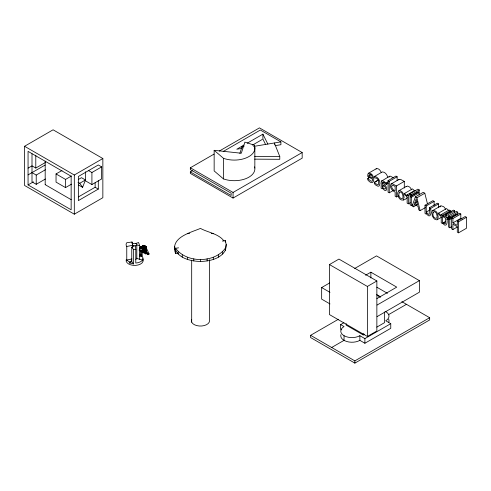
<?xml version="1.0" encoding="UTF-8"?>
<svg xmlns="http://www.w3.org/2000/svg" width="491" height="491" viewBox="0 0 491 491"><rect width="100%" height="100%" fill="white"/><g stroke="black" fill="none" stroke-linecap="round" stroke-linejoin="round"><path stroke-width="0.74" d="M141.776 246.813L141.862 247.304L141.469 247.243L141.291 246.734L144.151 245.439L144.667 245.69L142.292 247.059L142.273 247.507L142.678 247.826L145.17 246.089L145.643 246.611L143.268 247.98L143.188 248.563L143.243 247.9M140.708 251.337C139.358 250.582 139.057 246.961 141.261 248.09L144.649 246.132L144.667 245.696M142.685 246.629L144.612 249.674M368.851 175.987L369.263 174.569C371.141 174.023 372.546 176.564 372.632 178.172L368.851 175.987L371.484 174.471M140.309 247.507L140.616 248.286L140.309 247.507L142.095 246.476M142.697 251.3L146.158 249.299L146.539 249.655L143.863 251.484L143.532 251.042L143.532 251.748L145.974 250.318L143.108 251.84L142.924 251.331L141.911 251.914C143.648 251.331 142.402 248.759 141.261 248.09M144.176 250.539L143.777 250.287L144.084 251.073L144.176 250.539L146.625 249.121L146.582 248.501L142.734 250.373M177.791 253.135L175.594 253.479C169.561 237.558 190.023 232.844 200.451 228.413C208.135 232.617 218.47 233.618 224.025 240.989M174.716 249.631L175.011 248.348M174.716 246.623C176.49 258.18 190.6 261.224 200.451 261.482C209.577 261.194 220.33 258.96 225.314 250.471L225.314 248.293L226.191 244.444L225.314 240.602L222.337 241.063M225.314 250.471L226.191 246.623L226.191 244.444M389.038 177.214L389.424 176.349L390.192 176.109L393.138 177.625M239.872 153.382L242.18 146.232L244.076 146.435M143.973 249.735L143.716 248.962M141.666 248.409L145.17 246.095M427.483 203.937L424.807 193.227L423.242 192.325L415.355 196.879L412.145 206.024L413.477 206.797L414.343 204.225L417.982 206.324L418.848 209.896L420.13 210.633L425.384 207.601M414.692 203.176L416.165 198.843L417.632 204.87L414.692 203.176L417.325 201.66M78.615 185.033L82.605 187.341L85.459 179.982L81.469 177.681L78.296 179.51M142.66 246.224L143.249 245.445M142.74 246.175L142.936 245.739L143.28 246.163M145.072 250.336C147.318 250.784 146.729 247.433 145.643 246.464A2.799 1.614 60 0 0 144.139 245.371L143.581 245.365M439.936 206.999L441.059 205.772L443.588 206.662A4.026 2.326 60 0 1 445.227 208.681L445.607 209.534M142.697 246.144L142.906 245.721L143.237 246.163M389.424 176.349L381.292 181.253L381.102 188.102L382.293 188.796L382.293 187.912C387.939 195.657 388.05 184.413 382.293 183.364L382.784 182.13L384.03 182.566L386.202 184.389L388.178 183.247M146.232 248.784L145.643 246.464M178.571 247.832L175.594 248.293C186.525 263.286 214.383 263.286 225.314 248.293M142.04 248.827L145.637 246.617L143.783 245.874M403.271 199.96L404.124 197.272L403.246 193.552A4.026 2.326 60 0 0 401.613 191.533C398.772 188.697 396.734 193.031 397.955 195.559C399.238 200.469 403.436 201.801 407.217 197.683M437.358 219.643L438.218 216.954L437.334 213.235A4.026 2.326 60 0 0 435.701 211.216L433.172 210.326L432.319 210.964L431.884 212.321L432.319 216.144L434.326 218.992L436.892 219.888L441.961 216.985M406.118 186.727L407.512 186.046L409.5 186.979A4.026 2.326 60 0 1 411.133 188.998L411.519 189.851M404.302 187.985L404.302 181.388L400.466 179.338L398.944 179.46L391.057 184.015C389.032 187.083 392.26 190.913 395.145 192.11L395.145 196.21L396.409 196.94L398.379 195.805M398.588 179.841L398.944 179.46M368.477 173.249L367.888 174.066L367.679 176.373L372.632 179.233C372.62 185.285 366.691 175.668 367.814 179.933C375.406 189.041 375.824 172.421 368.477 173.249L376.364 168.695C378.622 168.032 380.482 170.586 381.231 172.427M376.026 169.027L376.364 168.695M140.862 246.832L140.862 247.532L140.53 247.09L140.862 246.832L143.74 245.316L143.924 245.825L139.855 248.115M143.532 251.748L143.863 251.484M131.766 260.746L129.464 262.077L129.464 262.955L133.552 263.925L131.766 261.623L131.766 247.188L134.068 245.85L135.228 245.85A2.24 1.295 0 0 0 136.48 243.861A2.24 1.295 0 0 0 132.809 243.861A2.24 1.295 0 0 0 134.068 245.85M129.464 262.955L131.766 261.623M24.55 146.281L53.089 129.802L102.852 158.532L102.852 197.707L74.313 214.186L24.55 185.457L24.55 146.281L74.313 175.011L102.852 158.532M28.061 168.137L32.001 165.86L35.788 168.051L45.62 162.374M28.061 174.894L45.104 165.056M32.001 172.623L36.224 175.06L45.399 169.763M28.061 184.917L71.146 209.792L71.146 176.226L28.061 151.357L28.061 184.917L33.37 181.848M32.001 153.8L32.001 181.873L36.224 184.309L45.399 179.012M71.496 184.15L65.536 187.593L56.042 182.112L56.042 173.943L62.007 170.5M45.184 161.14L45.184 184.665L45.718 184.358M56.042 173.943L65.536 179.424L71.496 175.981M88.583 170.586L91.915 172.513L101.637 166.897L101.637 178.945L91.915 184.561L85.416 180.805L85.416 171.77M78.038 182.29L79.751 183.278L85.459 179.982M78.413 196.922L95.137 187.261L98.304 189.09L98.304 180.792M98.304 189.09L78.364 200.61L78.364 176.49L98.304 164.97L101.637 166.897M219.305 151.062L259.457 127.875L302.174 152.541L302.174 158.157L233.059 198.063L190.336 173.403L190.336 171.905L231.151 195.467L231.151 193.159L190.336 169.598L190.336 167.781L214.039 154.1M223.196 151.492L260.371 130.029L280.907 141.887L280.907 144.698L275.101 145.661M190.336 171.905L192.312 170.764M243.947 145.084L236.766 149.233L241.946 148.368M247.219 143.194L262.894 134.147L267.841 144.059M252.442 145.121L262.237 139.469M190.336 167.781L233.059 192.447L302.174 152.541M140.53 247.09L143.74 245.316M140.119 247.906L141.132 247.323M139.677 248.446L140.69 247.863M140.849 247.887L141.862 247.304M145.569 247.053L146.428 246.556L146.428 247.133M140.273 254.995L140.273 250.398L141.187 249.87L142.206 250.459L142.206 256.216L141.696 255.921M143.532 248.52L143.703 248.415A2.24 1.295 60 0 1 143.243 246.856M142.359 249.318L146.109 247.182M143.194 248.563L146.115 247.176L146.41 247.838L143.605 249.262L144.133 249.919L146.582 248.501M144.827 249.6L143.783 249.041L144.569 249.747L144.569 247.918M142.593 249.845L146.398 247.838M140.273 250.398L141.285 250.987L142.206 250.459M142.771 250.87L146.232 248.869L146.619 249.115M142.255 251.84L143.532 251.042M144.084 251.073L146.539 249.655M145.146 249.907L145.146 252.613L145.569 252.368L144.047 251.496M145.459 253.166L146.564 252.527L149.129 254.007L148.024 254.645L145.459 253.166L145.459 253.896L146.201 253.466L146.201 252.736M367.814 178.417L369.791 177.276M367.888 178.46L369.858 177.319M374.455 176.459C378.629 176.705 381.041 182.075 379.365 185.629A3.91 2.259 60 0 1 377.917 186.187L375.94 185.254L374.455 183.8C373.338 179.608 378.819 188.777 378.653 182.578C378.659 181.105 378.18 179.546 377.033 178.564C376.045 177.263 373.479 179.068 374.455 176.459L382.348 171.905C385.325 172.01 387.399 174.937 387.73 177.693M374.455 182.241L378.401 179.964M374.529 182.284L378.475 180.007M382.293 183.364L384.269 182.222M393.199 190.533L389.259 192.81L388.056 192.116L388.056 180.62L395.942 176.066L397.145 176.76L397.145 180.596M386.202 184.389L386.202 182.977L388.178 181.836M388.056 180.62L389.259 181.314L397.145 176.76M382.293 186.764L382.293 184.469L385.232 187.028L385.545 188.188L385.202 189.06L383.649 188.452L382.293 186.764L384.269 185.623M391.057 184.015L392.579 183.892L396.409 185.942L404.302 181.388M398.612 190.87L406.499 186.316M410.316 202.691L408.34 203.833L407.137 203.139L407.137 197.278C406.732 195.467 403.798 195.522 404.553 193.436L412.446 188.882L414.41 190.625M404.553 193.436L407.137 196.112L407.137 194.884L415.03 190.33M410.022 193.73L417.915 189.17L419.283 189.962L419.283 191.404L411.397 195.958L410.022 195.166L410.022 193.73L411.397 194.516L419.283 189.962M407.137 194.884L408.34 195.578L410.316 194.442M412.624 204.784L411.311 205.545L410.108 204.851L410.108 196.596L417.994 192.042L419.197 192.736L419.197 194.988M410.108 196.596L411.311 197.29L419.197 192.736M415.355 196.879L416.914 197.781L424.807 193.227M413.477 206.797L416.767 204.9M438.537 207.724L438.537 203.9L430.644 208.454C431.81 213.223 430.257 219.643 426.231 213.241L426.231 214.162L425.028 213.462L425.028 205.213L432.915 200.659L434.118 201.353L434.118 205.459M425.028 205.213L426.231 205.907L434.118 201.353M329.449 264.563L338.937 259.082L376.861 280.975L376.861 330.995L367.372 336.476L329.449 314.578L329.449 264.563L367.372 286.456L376.861 280.975M426.231 205.907L426.231 212.069L428.502 214.34A1.307 0.755 60 0 0 429.214 214.174L429.441 207.761L437.334 203.206L438.537 203.9M426.231 212.069L430.177 209.792M432.7 210.553L440.587 205.999M444.404 222.374L442.434 223.509L441.231 222.816L441.231 216.961C440.826 215.15 437.886 215.199 438.641 213.119L446.534 208.565L448.504 210.308M438.641 213.119L441.231 215.795L441.231 214.567L449.118 210.013L450.321 210.707L450.321 212.204M441.231 214.567L442.434 215.261L450.321 210.707M445.294 221.564L443.318 222.705L444.355 223.565L445.368 223.632L445.533 218.207L443.318 216.924L443.318 215.776L451.211 211.216M443.318 215.776L445.533 217.053L445.533 214.677L453.426 210.123L454.629 210.817L454.629 212.597M329.983 303.929L321.66 299.123L321.66 287.554L329.596 282.976M354.711 268.479L376.517 255.885L419.382 280.631L419.382 292.2L377.082 316.621M445.533 214.677L446.736 215.377L454.629 210.817M448.498 215.942L456.385 211.382L457.753 212.173L457.753 213.616L449.866 218.17L448.498 217.378L448.498 215.942L449.866 216.727L457.753 212.173M446.736 215.377L446.736 217.746L448.706 216.605M446.736 217.746L447.553 218.213L448.866 217.458M443.318 222.705L443.318 223.951C446.767 227.959 447.909 221.57 446.736 218.9L447.553 219.367L450.179 217.851M451.757 226.615L449.781 227.756L448.578 227.063L448.578 218.808L456.47 214.254L457.673 214.948M457.514 226.903L452.911 229.561L451.646 228.831L451.646 217.832L459.533 213.278L460.803 214.008L460.803 218.323L452.911 222.877L452.911 218.563L460.803 214.008M448.578 218.808L449.781 219.502L451.757 218.366M452.911 222.877L457.293 225.406L457.293 221.091L465.186 216.537L466.45 217.268L466.45 228.272L458.563 232.826L457.293 232.096L457.293 226.707L452.911 224.178L452.911 229.561M365.58 275.248L370.865 272.198L396.734 287.131L376.904 298.577M457.293 221.091L458.563 221.822L466.45 217.268M401.847 301.652L429.656 317.708L429.656 319.942L354.87 363.125L310.594 337.562L310.594 335.322L338.391 319.273M341.767 329.909L340.637 329.252L340.637 324.606L343.952 322.691M377.082 305.052L419.382 280.631M331.671 347.493L344.038 340.355L344.038 335.709A11.195 6.463 0 0 1 344.038 326.564L340.637 324.606M388.326 314.786L406.462 304.316M346.167 323.587L346.167 325.11L363.23 334.96L364.518 334.211M376.8 327.123L384.557 322.642L384.557 312.006M344.038 335.709A11.195 6.463 0 0 0 359.866 335.709L364.893 338.606L390.762 323.673L390.762 328.319L364.893 343.252L359.866 340.355A11.195 6.463 0 0 1 346.781 341.515A11.195 6.463 0 0 1 340.926 334.659M310.594 335.322L354.87 360.885L429.656 317.708M381.532 180.903L382.784 180.756L386.202 182.977M135.768 243.487L138.585 242.536L139.677 245.709L139.677 259.266M139.291 255.86L141.408 255.148L141.408 255.983A8.537 4.928 0 0 1 142.543 260.868L142.543 260.034L136.811 258.493L136.811 244.935L139.677 245.709M139.291 256.695L141.408 255.983M143.169 245.494L143.66 245.322M187.587 233.759L189.655 233.262M143.924 245.825L144.244 245.868A2.24 1.295 60 0 1 145.44 246.746M129.464 262.077L126.764 260.058L126.764 246.5L132.705 245.248L132.705 247.507M126.764 260.058L131.962 258.96M253.786 146.398L280.907 141.887M132.705 243.959L132.03 242.008L126.746 242.726A8.537 4.928 0 0 0 126.764 246.5M131.766 247.188L133.552 249.496L135.78 249.489L135.78 263.047A8.537 4.928 0 0 0 142.543 260.034M254.719 156.341L279.778 156.5L279.778 159.305L254.719 159.152M254.608 166.885A20.585 11.882 0 0 1 245.764 178.681A20.585 11.882 0 0 1 223.509 178.933L214.15 170.917L214.15 150.32L241.302 153.241L244.886 142.126L254.178 145.127L254.178 146.656M142.924 251.331L142.537 251.269L142.617 251.766L143.108 251.84M211.253 233.262L213.321 233.759M144.059 245.414L145.974 247.108A2.799 1.614 60 0 1 145.084 250.422M146.428 246.556L146.416 247.126M144.649 246.132L144.151 245.439M460.803 218.323L462.056 219.047M451.646 217.832L452.911 218.563M429.441 207.761L430.644 208.454M376.836 287.21L387.448 293.336M376.683 294.545L380.623 296.822M377.137 295.379L380.353 297.239M390.762 323.673L385.736 320.77A11.195 6.463 0 0 0 385.736 311.632M321.66 287.554L329.983 292.36M45.184 184.665L71.25 199.714M145.133 246.562L145.569 246.813M144.391 246.991L145.459 247.605L145.459 249.133M145.146 252.613L145.778 252.975L145.778 250.287M139.186 249.422L140.463 250.152M143.016 251.625L146.201 253.466M139.082 250.214L140.358 250.95M142.273 252.055L145.459 253.896M142.292 247.059L142.801 247.458M214.15 150.32L223.509 158.329A20.585 11.882 0 0 0 246.599 157.74A20.585 11.882 0 0 0 254.178 145.127M145.054 246.451L145.428 246.875M146.023 249.575L146.367 250.005M145.987 249.631L146.318 250.066M79.751 183.278L82.605 187.341M145.361 246.789L145.692 247.274A2.24 1.295 60 0 1 146.152 248.833M143.703 248.415L144.035 248.9M143.268 247.98L143.66 248.593M143.317 245.414L143.587 245.905M265.533 144.379L262.894 139.088L262.894 134.147M146.564 248.495L149.129 254.007M145.778 249.821L148.024 254.645M145.821 247.317L146.06 247.845M279.778 156.5L274.377 142.973L274.377 144.379M143.955 249.256L144.133 249.919M416.914 197.781L420.13 210.633M135.228 245.85L135.78 249.489M143.071 246.875L143.102 247.366M458.563 221.822L458.563 232.826M449.866 216.727L449.866 218.17M449.781 219.502L449.781 227.756M447.553 218.213L447.553 219.367M442.434 215.261L442.434 223.509M411.397 194.516L411.397 195.958M411.311 197.29L411.311 205.545M408.34 195.578L408.34 203.833M396.409 185.942L396.409 196.94M389.259 181.314L389.259 192.81M370.865 272.198L370.865 277.98M367.372 286.456L367.372 336.476M364.893 338.606L364.893 343.252M363.23 333.438L363.23 334.96M359.866 335.709L359.866 340.355M354.87 360.885L354.87 363.125M254.841 147.453L254.841 168.057M242.18 146.232L242.18 147.754M233.059 192.447L233.059 198.063M225.314 240.602L225.314 242.051M223.509 158.329L223.509 178.933M222.742 251.877L222.742 254.056M218.648 254.952L218.648 257.131M213.321 257.315L213.321 259.494M209.534 259.714L209.534 320.807A9.077 5.241 0 0 1 199.266 326.006A9.077 5.241 0 0 1 191.686 319.451M207.116 258.8L207.116 260.979M200.451 259.303L200.451 261.482M193.792 258.8L193.792 260.979M191.686 260.175L191.686 322.164M187.587 257.315L187.587 259.494M182.253 254.952L182.253 257.131M178.165 251.877L178.165 254.056M175.594 248.293L175.594 253.479M146.564 249.839L146.564 252.527M145.232 249.858L145.232 252.564L143.716 251.687L143.716 250.932M141.285 250.987L141.285 256.744M133.552 249.496L133.552 263.925M132.03 242.008L132.03 243.511M95.137 182.738L95.137 187.261M91.915 172.513L91.915 184.561M74.313 175.011L74.313 214.186M65.536 179.424L65.536 187.593M36.224 175.06L36.224 184.309M35.788 155.236L35.788 168.051M388.633 319.175A11.195 6.463 0 0 1 388.633 322.519M139.825 254.24A8.537 4.928 0 0 1 141.408 255.148M136.885 258.162A2.24 1.295 0 0 1 135.768 259.279M142.525 258.579A8.537 4.928 0 0 1 135.78 265.367A8.537 4.928 0 0 1 126.175 259.849M140.187 248.704A2.799 1.614 60 0 1 141.868 246.924A2.799 1.614 60 0 1 144.096 250.385A2.799 1.614 60 0 1 142.028 251.564M143.452 248.563A2.24 1.295 60 0 1 143.2 248.041M143.041 247.507A2.24 1.295 60 0 1 143.041 246.562M146.103 249.275A2.24 1.295 60 0 1 145.944 249.624M144.035 245.733A2.24 1.295 60 0 1 146.41 248.685M146.355 249.127A2.24 1.295 60 0 1 146.195 249.477M391.757 186.077C391.376 188.335 393.279 190.023 395.145 190.864L395.145 186.463L393.101 185.383L392.094 185.432L391.757 186.077M399.109 192.981C397.188 198.419 405.339 201.954 402.375 193.884A2.302 1.332 60 0 0 401.368 192.57L400.484 192.061A2.289 1.32 60 0 0 399.49 192.214L399.109 192.981M433.197 212.658C431.282 218.102 439.427 221.631 436.462 213.56A2.302 1.332 60 0 0 435.462 212.253L434.578 211.744A2.289 1.32 60 0 0 433.578 211.897L433.197 212.658"/></g></svg>
